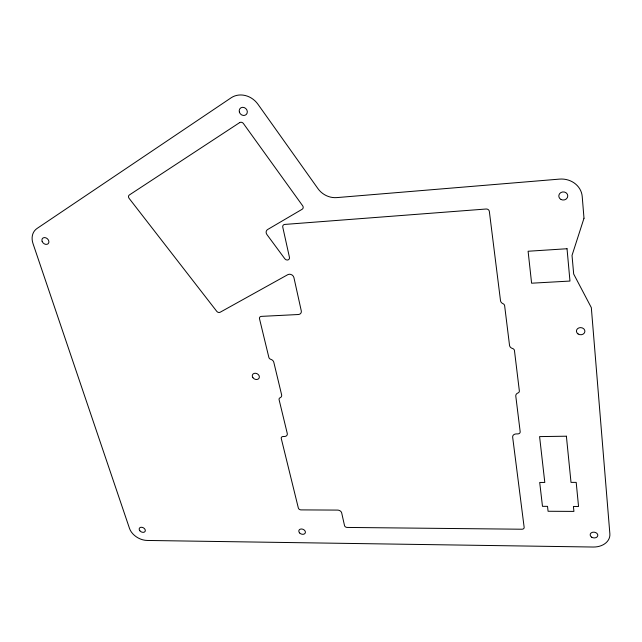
<?xml version="1.0" encoding="UTF-8"?>
<svg xmlns="http://www.w3.org/2000/svg" width="642" height="642" viewBox="0 0 642 642"><rect width="100%" height="100%" fill="white"/><g stroke="black" fill="none" stroke-linecap="round" stroke-linejoin="round"><path stroke-width="0.96" d="M583.995 218.24L572.022 255.42L573.683 274.022L591.322 307.622L609.868 533.807A17.928 13.426 8.4 0 1 593.208 547.032L147.219 540.452A15.304 10.778 28.6 0 1 129.499 528.414L33.015 243.615A18.08 13.98 42 0 1 37.059 228.456L231.168 97.777A20.111 17.783 46 0 1 257.948 104.245L317.975 188.676A19.605 17.655 32.8 0 0 336.817 197.6L559.519 179.11A20.905 18.915 -1 0 1 582.214 196.484L583.995 218.24M239.618 122.63L129.339 194.983A2.737 2.239 42.7 0 0 129.122 198.362L216.731 311.306A2.584 2.111 32.6 0 0 220.182 312.229L287.801 274.664A4.013 3.403 29.9 0 1 293.916 277.561L301.283 310.88A3.948 3.298 27.8 0 1 298.305 314.516L261.39 316.378A2.6 2.143 29.8 0 0 259.504 318.761L268.854 357.385A2.544 2.062 27.8 0 0 270.836 359.343A3.812 3.074 27.6 0 1 273.805 362.273L281.613 394.782A3.748 2.977 26.2 0 1 280.105 397.751A2.496 1.982 25.9 0 0 279.101 399.725L287.255 433.414A3.675 2.857 24.9 0 1 284.526 436.488L283.082 436.512A2.44 1.894 24.8 0 0 281.276 438.55L298.345 508.023A2.359 1.766 22.7 0 0 301.034 509.892L337.644 510.093A3.571 2.68 20.9 0 1 341.688 512.926L344.521 525.589A2.335 1.741 20.4 0 0 347.153 527.435L521.938 529.225A2.488 1.878 11.7 0 0 524.153 527.347L512.661 437.194A3.972 3.17 10.9 0 1 516.176 433.928L517.813 433.904A2.656 2.127 10.8 0 0 520.181 431.721L515.791 396.154A4.061 3.322 10.1 0 1 517.925 392.984A2.712 2.223 10.3 0 0 519.346 390.866L514.459 350.58A2.761 2.319 10 0 0 512.485 348.478A4.157 3.499 9.7 0 1 509.523 345.324L504.636 305.72A2.809 2.424 10.1 0 0 502.983 303.682A4.229 3.659 9.7 0 1 500.495 300.617L489.348 211.451A2.921 2.656 10 0 0 486.114 209.011L284.799 224.427A2.745 2.383 33.2 0 0 282.761 227.116L289.47 257.458A2.704 2.311 31.2 0 1 284.839 258.806L266.928 234.563A4.101 3.523 33.9 0 1 267.658 229.507L302.109 209.292A2.785 2.448 33.5 0 0 302.671 205.801L243.454 123.569A2.897 2.552 44.9 0 0 239.618 122.63M567.03 248.735L528.101 251.247L531.6 283.202L569.968 281.06L567.03 248.735M566.388 436.207L539.585 436.6L544.801 482.447L539.705 482.455L542.482 506.337L547.522 506.353L548.075 511.265L573.916 511.401L573.426 506.458L578.546 506.482L576.195 482.375L571.011 482.383L566.388 436.207M578.105 333.976A4.237 3.571 4.1 0 0 584.862 331.705A4.237 3.571 4.1 0 0 579.012 327.853A4.237 3.571 4.1 0 0 578.105 333.976M561.092 199.526A4.486 4.061 -1.4 0 0 567.769 195.89A4.486 4.061 -1.4 0 0 560.98 192.496A4.486 4.061 -1.4 0 0 561.092 199.526M239.37 112.085A4.317 3.82 46.3 0 0 246.223 114.533A4.317 3.82 46.3 0 0 244.193 107.559A4.317 3.82 46.3 0 0 239.37 112.085M252.916 377.689A3.708 2.961 28 0 0 259.047 378.21A3.708 2.961 28 0 0 255.5 373.259A3.708 2.961 28 0 0 252.916 377.689M299.621 532.956A3.435 2.528 22.3 0 0 305.247 533.029A3.435 2.528 22.3 0 0 301.451 528.976A3.435 2.528 22.3 0 0 299.621 532.956M591.659 537.185A3.844 2.873 8.3 0 0 597.782 535.653A3.844 2.873 8.3 0 0 592.518 532.282A3.844 2.873 8.3 0 0 591.659 537.185M139.836 530.749A3.274 2.303 28.6 0 0 145.108 531.391A3.274 2.303 28.6 0 0 141.794 527.275A3.274 2.303 28.6 0 0 139.836 530.749M42.163 241.464A3.876 2.993 42.1 0 0 48.182 243.687A3.876 2.993 42.1 0 0 45.855 237.821A3.876 2.993 42.1 0 0 42.163 241.464"/></g></svg>
